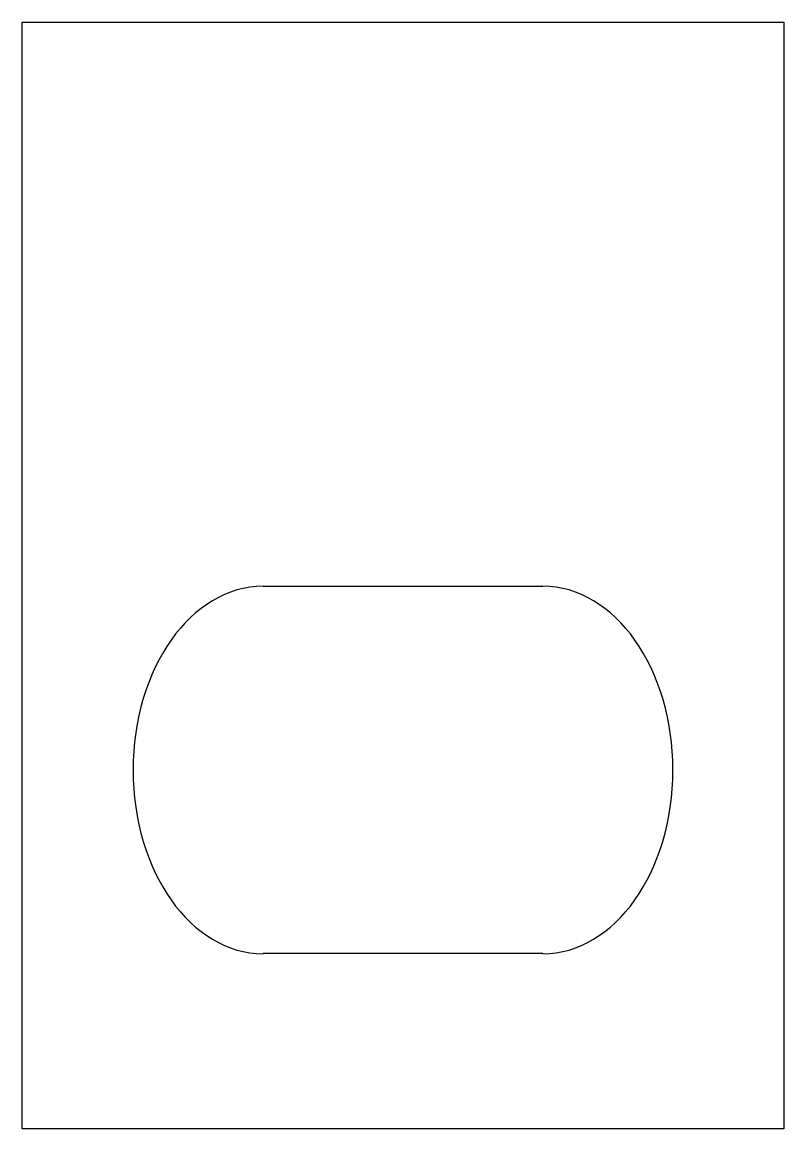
# Model space of a CAD drawing. Header units: inches. Extents: x 0 to 0.75, y -0.55 to 0.55.
import ezdxf

# ---------------------------------------------------------------- set-up
doc = ezdxf.new("R2010")
doc.units = ezdxf.units.IN
doc.layers.get('0').update_dxf_attribs({"linetype": 'CONTINUOUS'})

msp = doc.modelspace()

# ---------------------------------------------------------------- linework, layer by layer
for p, q in [((0.2372, -0.0106), (0.5128, -0.0106)), ((0.5128, -0.3725), (0.2372, -0.3725))]:
    msp.add_line(p, q)
msp.add_lwpolyline([(0.75, 0.5451), (0.75, -0.5451), (0, -0.5451), (0, 0.5451)], close=True)
for centre, major_axis in [((0.2372, -0.1916), (0, -0.181)), ((0.5128, -0.1916), (0, 0.181))]:
    msp.add_ellipse(centre, major_axis=major_axis, ratio=0.707107, start_param=3.141593, end_param=6.283185)

doc.saveas('drawing.dxf')
